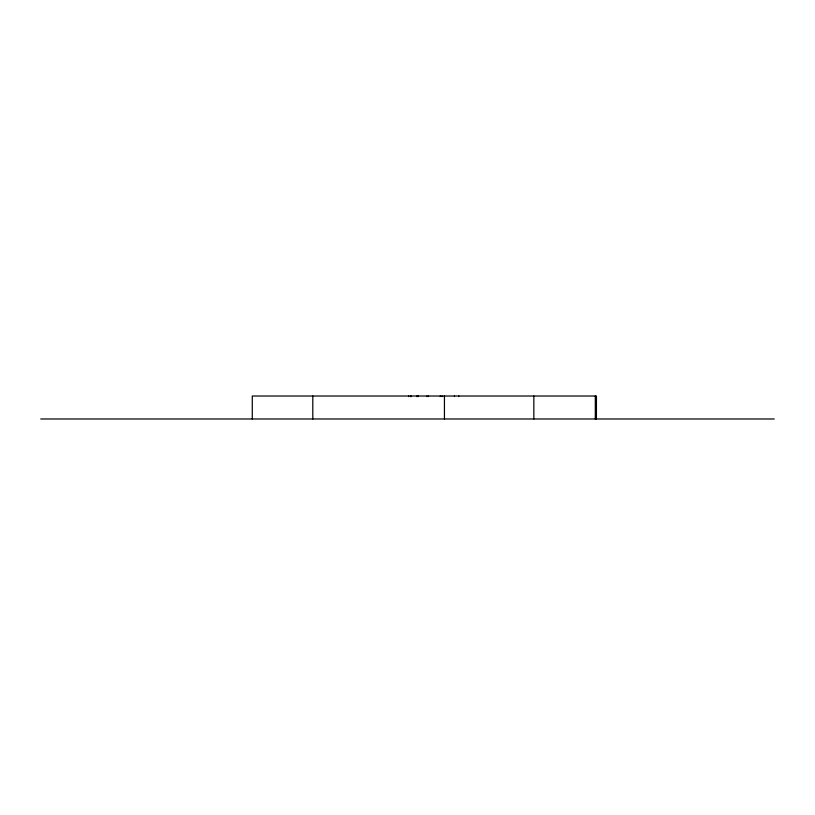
<?xml version="1.0" encoding="UTF-8"?>
<svg xmlns="http://www.w3.org/2000/svg" width="815" height="815" viewBox="0 0 815 815"><rect width="100%" height="100%" fill="white"/><g stroke="black" fill="none" stroke-linecap="round" stroke-linejoin="round"><path stroke-width="1.22" d="M40.75 418.981L774.25 418.981M418.268 396.019L418.299 396.599M596.437 418.981L596.437 396.019L252.273 396.019L252.273 418.981M595.307 396.019L595.307 418.981M533.845 396.019L533.845 418.981M458.723 396.019L458.723 396.599M454.454 396.019L454.454 396.569M444.44 396.019L444.44 418.981M442.107 396.019L442.107 396.599M440.304 396.019L440.304 396.569M428.456 396.019L428.456 396.599M426.978 396.019L426.978 396.569M417.901 396.019L417.901 396.599M416.842 396.019L416.842 396.599M411.147 396.019L411.147 396.599M410.587 396.019L410.587 396.599M408.651 396.019L408.651 396.599M312.797 396.019L312.797 418.981"/></g></svg>
